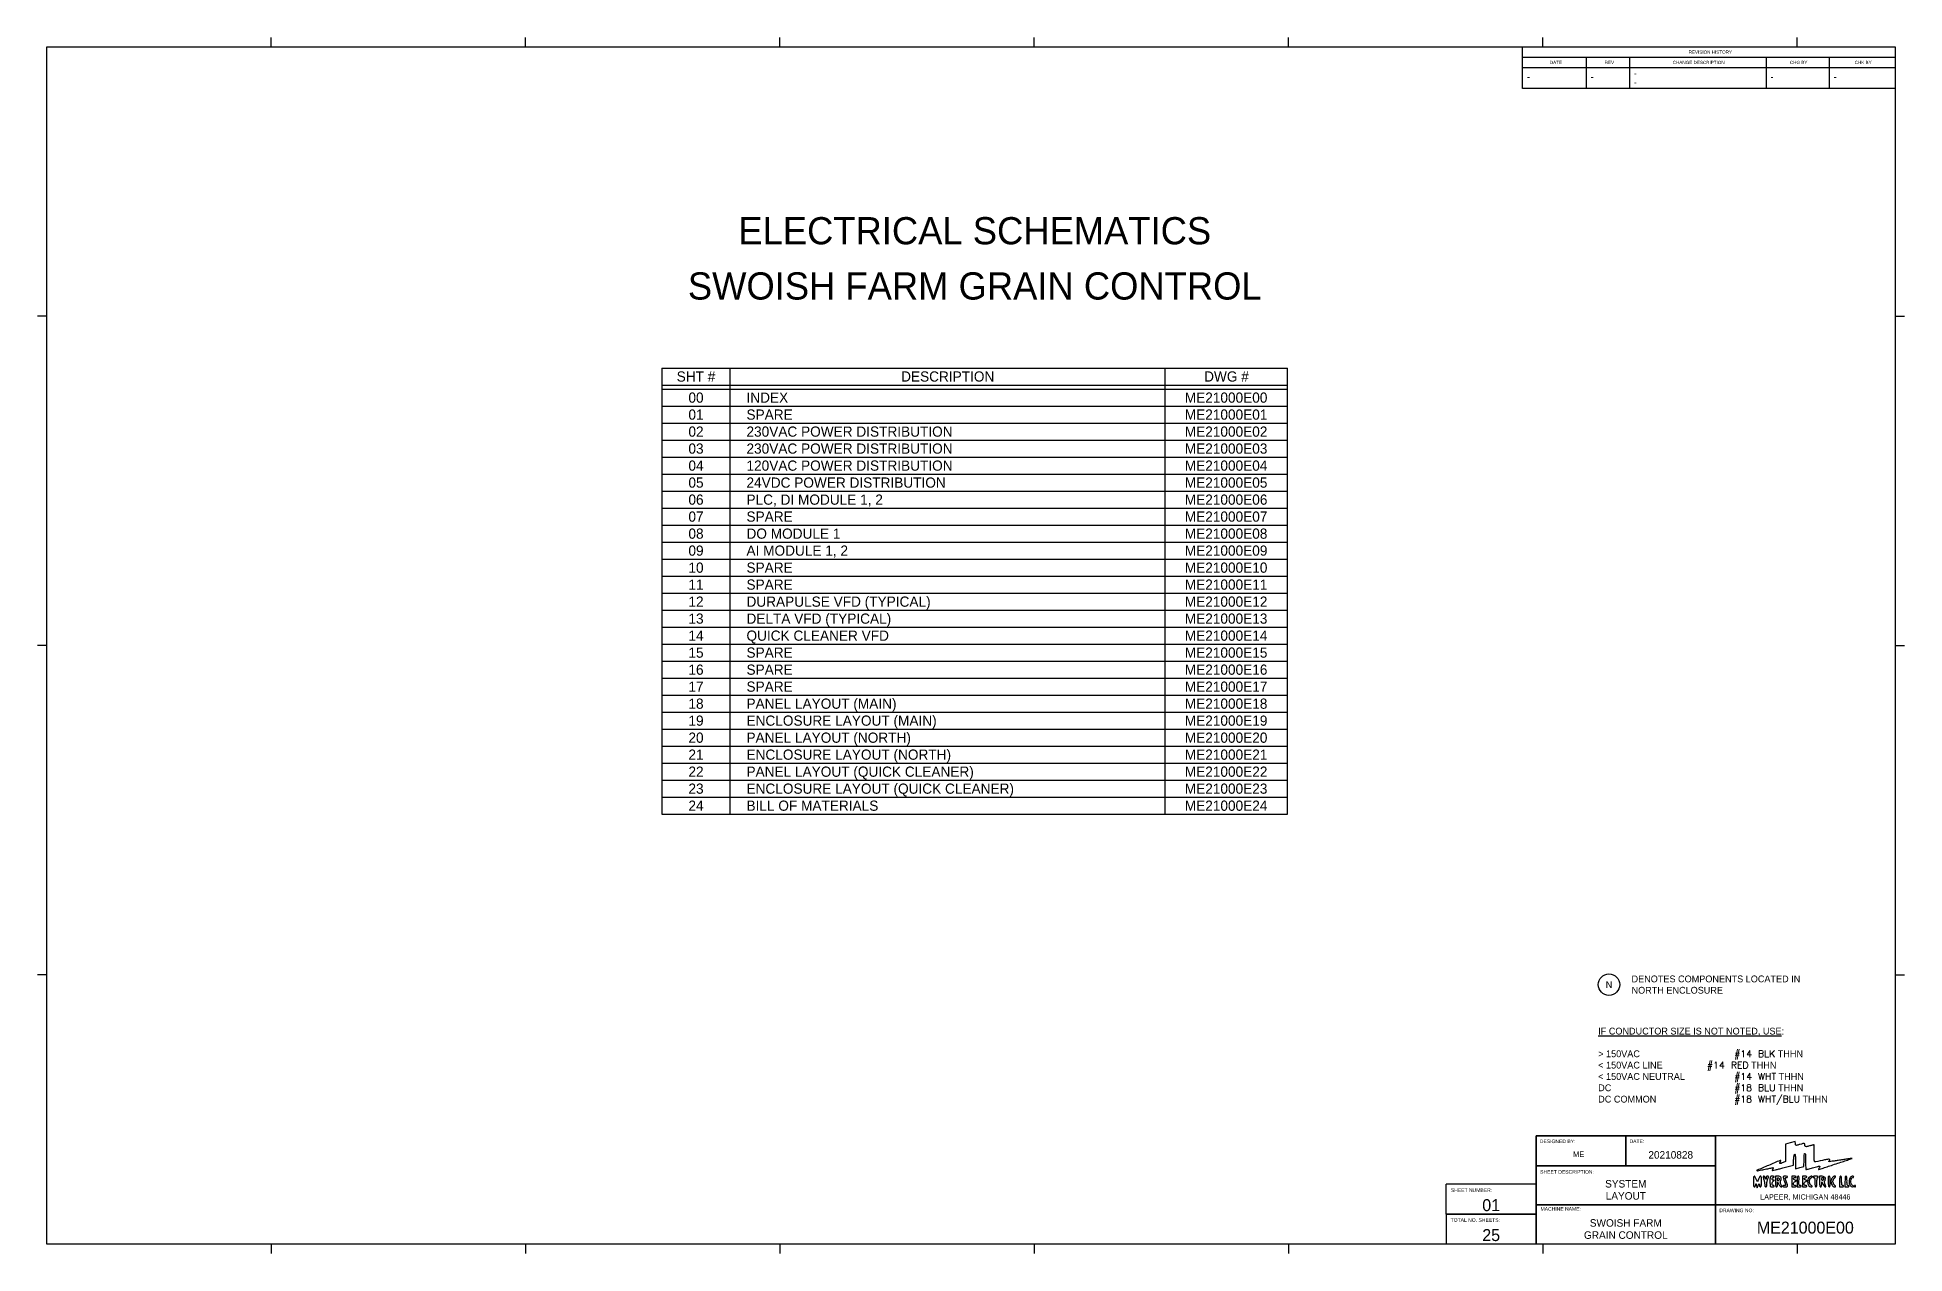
# Model space of a CAD drawing. Header units: inches. Extents: x -18.3 to 16, y 37.9 to 60.3.
import ezdxf
from ezdxf.enums import TextEntityAlignment as Align

# ---------------------------------------------------------------- set-up
doc = ezdxf.new("R2010")
doc.units = ezdxf.units.IN
doc.header["$MEASUREMENT"] = 0
doc.layers.add('ATTRIBUTE', color=3, linetype='Continuous')
doc.layers.add('TITLE BLOCK', color=8, linetype='Continuous')
doc.styles.add('Text Style48', font='arial.ttf')
doc.styles.add('Title Block', font='arial.ttf')

# ---------------------------------------------------------------- blocks, each defined once
blk = doc.blocks.new('*U7')
for points in [[(32.054, -20.144), (31.965, -20.168), (31.965, -20.327), (31.965, -20.486), (31.923, -20.504, -0.011575), (31.883, -20.519, -0.123232), (31.867, -20.521, -0.429207), (31.861, -20.514, -0.075017), (31.868, -20.496, 0.016852), (31.873, -20.486, 0.025956), (31.876, -20.477, 0.023649), (31.878, -20.469, 0.279589), (31.877, -20.467, 0.284075), (31.868, -20.465, 0.000271), (31.655, -20.556, 0.000261), (31.442, -20.646, 0.53109), (31.441, -20.652, 0.246522), (31.448, -20.654, 0.00061), (31.546, -20.636, 0.004193), (31.64, -20.618, 0.007465), (31.717, -20.601, -0.015975), (31.734, -20.598, -0.282061), (31.739, -20.6, -0.273563), (31.739, -20.605, -0.015249), (31.732, -20.62, 0.017165), (31.727, -20.631, 0.026009), (31.723, -20.64, 0.023795), (31.721, -20.647, 0.264845), (31.722, -20.65, 0.252928), (31.726, -20.651, 0.000628), (31.781, -20.638, 0.003645), (31.845, -20.622, 0.002235), (31.919, -20.603), (32.112, -20.552), (32.115, -20.455, -0.010367), (32.118, -20.412, -0.026178), (32.122, -20.381, -0.031698), (32.127, -20.36, -0.239908), (32.134, -20.352, -0.419857), (32.142, -20.356, -0.045779), (32.146, -20.378, -0.024307), (32.149, -20.416, -0.005069), (32.15, -20.483), (32.15, -20.618), (32.226, -20.596), (32.303, -20.575), (32.307, -20.456, -0.006157), (32.312, -20.343, -0.658537), (32.322, -20.339, -0.186335), (32.333, -20.365, -0.005262), (32.334, -20.485, 0.005914), (32.335, -20.541, 0.009837), (32.337, -20.589, 0.003836), (32.34, -20.629, 0.391449), (32.343, -20.632, 0.061218), (32.35, -20.631, 0.00131), (32.382, -20.623, 0.002999), (32.42, -20.613, 0.002016), (32.463, -20.601, -0.003186), (32.559, -20.576, -0.067949), (32.588, -20.572, -0.478278), (32.595, -20.581, -0.088254), (32.586, -20.603, 0.012281), (32.576, -20.619, 0.091596), (32.573, -20.627, 0.398502), (32.575, -20.63, 0.138134), (32.581, -20.63, -0.003563), (32.594, -20.626, -0.00004), (32.681, -20.598, -0.000124), (32.78, -20.565, -0.000081), (32.896, -20.527, 0.001179), (33.01, -20.49, 0.001986), (33.105, -20.458, 0.000178), (33.19, -20.429, 0.555583), (33.19, -20.428, 0.236023), (33.187, -20.427, 0.000327), (33.126, -20.435, 0.002563), (33.057, -20.446, 0.001565), (32.976, -20.459, -0.003318), (32.894, -20.471, -0.005578), (32.826, -20.48, -0.001265), (32.767, -20.488, -0.449485), (32.764, -20.485, -0.11724), (32.765, -20.481, -0.028143), (32.768, -20.475, -0.027379), (32.773, -20.469, -0.024139), (32.779, -20.463, 0.467866), (32.777, -20.449, 0.180834), (32.756, -20.443, 0.025752), (32.684, -20.455, 0.002782), (32.521, -20.491, -0.190393), (32.506, -20.489, -0.219476), (32.497, -20.476, -0.042404), (32.494, -20.444, -0.002122), (32.494, -20.337, 0.001799), (32.493, -20.276, 0.003005), (32.493, -20.224, 0.000364), (32.492, -20.179, 0.422075), (32.491, -20.178, 0.051145), (32.488, -20.178, 0.000352), (32.469, -20.183, 0.00137), (32.446, -20.189, 0.000875), (32.42, -20.196, -0.007336), (32.36, -20.211, -0.089549), (32.337, -20.212, -0.269745), (32.326, -20.204, -0.098452), (32.322, -20.184, 0.096414), (32.318, -20.163, 0.269666), (32.307, -20.155, 0.097854), (32.284, -20.156, 0.009273), (32.231, -20.171, -0.006091), (32.178, -20.187, -0.11754), (32.161, -20.187, -0.279731), (32.152, -20.179, -0.043108), (32.147, -20.155), (32.144, -20.12)], [(31.376, -20.853, 0.007316), (31.376, -20.903, 0.03703), (31.379, -20.931, 0.08138), (31.385, -20.946, 0.273713), (31.393, -20.951, 0.168316), (31.4, -20.949, 0.08124), (31.407, -20.942, 0.064959), (31.412, -20.931, 0.046944), (31.415, -20.918, -0.004779), (31.419, -20.895, -0.516008), (31.421, -20.894, -0.198593), (31.424, -20.897, -0.002061), (31.433, -20.927), (31.446, -20.97), (31.465, -20.927, -0.002235), (31.478, -20.897, -0.18041), (31.482, -20.894, -0.528171), (31.484, -20.895, -0.006158), (31.485, -20.918, 0.041084), (31.487, -20.932, 0.082191), (31.491, -20.943, 0.115162), (31.497, -20.949, 0.148642), (31.505, -20.951, 0.258593), (31.514, -20.946, 0.093584), (31.519, -20.932, 0.039364), (31.522, -20.905, 0.006994), (31.523, -20.853, 0.013793), (31.521, -20.779, 0.202366), (31.51, -20.756, 0.473475), (31.494, -20.759, 0.029852), (31.47, -20.807), (31.448, -20.859), (31.425, -20.807, 0.025807), (31.401, -20.761, 0.482182), (31.387, -20.759, 0.196031), (31.377, -20.78, 0.011101)], [(31.567, -20.819, -0.011228), (31.574, -20.847, -0.010219), (31.579, -20.875, -0.010287), (31.583, -20.9, -0.032245), (31.584, -20.918, 0.039687), (31.586, -20.932, 0.085127), (31.589, -20.943, 0.122098), (31.595, -20.949, 0.146572), (31.603, -20.951, 0.173501), (31.611, -20.948, 0.129272), (31.617, -20.94, 0.071071), (31.62, -20.926, 0.021401), (31.621, -20.904, -0.029143), (31.623, -20.882, -0.015863), (31.627, -20.855, -0.015759), (31.632, -20.828, -0.024047), (31.639, -20.806, 0.006971), (31.65, -20.774, 0.108397), (31.651, -20.762, 0.306008), (31.646, -20.757, 0.065683), (31.633, -20.755, 0.079521), (31.622, -20.757, 0.130985), (31.615, -20.762, 0.118265), (31.61, -20.77, 0.05793), (31.608, -20.783), (31.607, -20.81), (31.594, -20.783, 0.041935), (31.588, -20.772, 0.047128), (31.58, -20.763, 0.052891), (31.572, -20.757, 0.139403), (31.565, -20.755, 0.270303), (31.559, -20.759, 0.136249), (31.557, -20.768, 0.049563), (31.559, -20.786, 0.008812)], [(31.681, -20.795, 0.020019), (31.679, -20.815, 0.008766), (31.679, -20.841, 0.008659), (31.679, -20.868, 0.011456), (31.681, -20.894, 0.012553), (31.684, -20.929, 0.119947), (31.69, -20.943, 0.198295), (31.7, -20.95, 0.045204), (31.721, -20.951, 0.032751), (31.735, -20.951, 0.050337), (31.746, -20.948, 0.065043), (31.754, -20.944, 0.249719), (31.757, -20.939, 0.148195), (31.755, -20.934, 0.098894), (31.751, -20.93, 0.082425), (31.745, -20.928, 0.064853), (31.738, -20.927, -0.299278), (31.724, -20.918, -0.111821), (31.72, -20.894, -0.087579), (31.726, -20.866, -0.134363), (31.741, -20.846, 0.005777), (31.755, -20.835, 0.22845), (31.757, -20.832, 0.395521), (31.755, -20.83, 0.011517), (31.741, -20.829, -0.224035), (31.726, -20.822, -0.153467), (31.72, -20.804, -0.166632), (31.724, -20.787, -0.247969), (31.738, -20.779, 0.064853), (31.745, -20.779, 0.082425), (31.751, -20.776, 0.098894), (31.755, -20.772, 0.148195), (31.757, -20.767, 0.249255), (31.754, -20.762, 0.065248), (31.746, -20.758, 0.050468), (31.735, -20.756, 0.032852), (31.721, -20.755, 0.039619), (31.701, -20.756, 0.15851), (31.691, -20.762, 0.139501), (31.685, -20.773, 0.028245)], [(31.781, -20.853, 0.006994), (31.782, -20.905, 0.039364), (31.785, -20.932, 0.093584), (31.79, -20.946, 0.258593), (31.8, -20.951, 0.171382), (31.808, -20.949, 0.12597), (31.814, -20.941, 0.071752), (31.817, -20.927, 0.023085), (31.819, -20.905), (31.819, -20.859), (31.843, -20.905, 0.029092), (31.854, -20.923, 0.036571), (31.866, -20.938, 0.03977), (31.877, -20.948, 0.167418), (31.886, -20.951, 0.107056), (31.895, -20.95, 0.307114), (31.898, -20.945, 0.098199), (31.895, -20.935, 0.009507), (31.884, -20.912, -0.028488), (31.874, -20.89, -0.074064), (31.87, -20.872, -0.074591), (31.872, -20.855, -0.029202), (31.879, -20.832, 0.067378), (31.886, -20.797, 0.179306), (31.879, -20.774, 0.173835), (31.859, -20.759, 0.062714), (31.823, -20.755), (31.781, -20.755)], [(31.849, -20.81, -0.063462), (31.848, -20.819, -0.063483), (31.844, -20.828, -0.069477), (31.839, -20.834, -0.116646), (31.833, -20.838, -0.186684), (31.827, -20.838, -0.16323), (31.822, -20.833, -0.092267), (31.819, -20.824, -0.034783), (31.818, -20.81, -0.034783), (31.819, -20.797, -0.092267), (31.822, -20.787, -0.16323), (31.827, -20.783, -0.186684), (31.833, -20.783, -0.116646), (31.839, -20.786, -0.069477), (31.844, -20.793, -0.063483), (31.848, -20.801, -0.063462)], [(31.924, -20.764, 0.185345), (31.923, -20.771, 0.012116), (31.927, -20.791, 0.016298), (31.933, -20.814, 0.011366), (31.942, -20.841, -0.004936), (31.961, -20.896, -0.082876), (31.964, -20.915, -0.305016), (31.958, -20.924, -0.093948), (31.941, -20.927, 0.048028), (31.931, -20.928, 0.068025), (31.923, -20.93, 0.088204), (31.918, -20.934, 0.191087), (31.916, -20.939, 0.277684), (31.919, -20.944, 0.052312), (31.929, -20.948, 0.042582), (31.943, -20.951, 0.027026), (31.959, -20.951, 0.060806), (31.989, -20.948, 0.293992), (32, -20.936, 0.120504), (31.999, -20.912, 0.008947), (31.978, -20.849, -0.003873), (31.963, -20.803, -0.079133), (31.961, -20.788, -0.31512), (31.965, -20.782, -0.087652), (31.978, -20.779, 0.04941), (31.988, -20.779, 0.069405), (31.995, -20.776, 0.089576), (32, -20.772, 0.186826), (32.002, -20.767, 0.359992), (31.995, -20.758, 0.038107), (31.966, -20.755, 0.037892), (31.937, -20.756, 0.229395)], [(32.082, -20.853), (32.082, -20.951), (32.122, -20.951, 0.029145), (32.137, -20.951, 0.045523), (32.15, -20.948, 0.057272), (32.159, -20.944, 0.26699), (32.162, -20.939, 0.191087), (32.16, -20.934, 0.088204), (32.155, -20.93, 0.068025), (32.147, -20.928, 0.048028), (32.137, -20.927, -0.22988), (32.119, -20.918, -0.177271), (32.112, -20.897, -0.131929), (32.12, -20.87, -0.130712), (32.14, -20.852), (32.167, -20.837), (32.14, -20.827, -0.104724), (32.121, -20.815, -0.188258), (32.113, -20.799, -0.257133), (32.12, -20.785, -0.155961), (32.137, -20.779, 0.048028), (32.147, -20.779, 0.068025), (32.155, -20.776, 0.088204), (32.16, -20.772, 0.191087), (32.162, -20.767, 0.266956), (32.159, -20.762, 0.057262), (32.15, -20.758, 0.04552), (32.137, -20.756, 0.029145), (32.122, -20.755), (32.082, -20.755)], [(32.18, -20.853), (32.18, -20.951), (32.213, -20.951, 0.034237), (32.227, -20.951, 0.039166), (32.239, -20.948, 0.042873), (32.249, -20.944, 0.138974), (32.254, -20.939, 0.21303), (32.255, -20.935, 0.177792), (32.252, -20.93, 0.099774), (32.245, -20.928, 0.045834), (32.235, -20.927, -0.117317), (32.221, -20.923, -0.215978), (32.214, -20.914, -0.069512), (32.211, -20.894, -0.005651), (32.213, -20.841, 0.00763), (32.215, -20.795, 0.04558), (32.213, -20.772, 0.116497), (32.208, -20.759, 0.240237), (32.199, -20.755, 0.258373), (32.19, -20.76, 0.093426), (32.184, -20.774, 0.039346), (32.181, -20.802, 0.006998)], [(32.279, -20.853), (32.279, -20.951), (32.319, -20.951, 0.029145), (32.334, -20.951, 0.045523), (32.347, -20.948, 0.057272), (32.356, -20.944, 0.26699), (32.359, -20.939, 0.191087), (32.357, -20.934, 0.088204), (32.351, -20.93, 0.068025), (32.343, -20.928, 0.048028), (32.334, -20.927, -0.22988), (32.316, -20.918, -0.177271), (32.309, -20.897, -0.131929), (32.317, -20.87, -0.130712), (32.337, -20.852), (32.364, -20.837), (32.337, -20.827, -0.073774), (32.317, -20.817, -0.21909), (32.31, -20.804, -0.256412), (32.316, -20.791, -0.092814), (32.334, -20.783, 0.062734), (32.355, -20.775, 0.412254), (32.357, -20.765, 0.231771), (32.346, -20.757, 0.040045), (32.319, -20.755), (32.279, -20.755)], [(32.395, -20.779, 0.157965), (32.373, -20.824, 0.093693), (32.375, -20.883, 0.104867), (32.397, -20.933, 0.238867), (32.433, -20.951, 0.067597), (32.45, -20.949, 0.342889), (32.456, -20.942, 0.213846), (32.451, -20.931, 0.037361), (32.432, -20.917, -0.080305), (32.421, -20.907, -0.081907), (32.413, -20.894, -0.063489), (32.409, -20.877, -0.027883), (32.408, -20.853, -0.027883), (32.409, -20.829, -0.063489), (32.413, -20.812, -0.081907), (32.421, -20.799, -0.080305), (32.432, -20.789, 0.025323), (32.442, -20.782, 0.03201), (32.45, -20.775, 0.033519), (32.455, -20.769, 0.163755), (32.457, -20.764, 0.339728), (32.451, -20.756, 0.126675), (32.435, -20.756, 0.075222), (32.414, -20.765, 0.060543)], [(32.469, -20.767, 0.148195), (32.471, -20.772, 0.098894), (32.475, -20.776, 0.082425), (32.481, -20.779, 0.064853), (32.488, -20.779, -0.241448), (32.497, -20.784, -0.103378), (32.502, -20.797, -0.044348), (32.505, -20.821, -0.008455), (32.506, -20.865, 0.008455), (32.507, -20.91, 0.044348), (32.51, -20.934, 0.103378), (32.515, -20.947, 0.241448), (32.524, -20.951, 0.241448), (32.533, -20.947, 0.103378), (32.539, -20.934, 0.044348), (32.542, -20.91, 0.008455), (32.543, -20.865, -0.01259), (32.544, -20.832, -0.022889), (32.546, -20.804, -0.020168), (32.55, -20.783, -0.350432), (32.555, -20.779, 0.099038), (32.56, -20.779, 0.097945), (32.564, -20.776, 0.097945), (32.566, -20.772, 0.099038), (32.567, -20.767, 0.295869), (32.564, -20.762, 0.04382), (32.553, -20.758, 0.037669), (32.537, -20.756, 0.023598), (32.518, -20.755, 0.023598), (32.499, -20.756, 0.037669), (32.484, -20.758, 0.04382), (32.472, -20.762, 0.295869)], [(32.592, -20.852, 0.00721), (32.593, -20.903, 0.036993), (32.596, -20.931, 0.081942), (32.601, -20.946, 0.273266), (32.61, -20.951, 0.189289), (32.618, -20.948, 0.095755), (32.624, -20.94, 0.061849), (32.629, -20.925, 0.026537), (32.631, -20.905), (32.635, -20.859), (32.659, -20.905, 0.032145), (32.682, -20.944, 0.245611), (32.7, -20.953, 0.484084), (32.708, -20.943, 0.042423), (32.696, -20.906, -0.020374), (32.687, -20.881, -0.065919), (32.684, -20.863, -0.085082), (32.685, -20.848, -0.050766), (32.692, -20.831, 0.105404), (32.7, -20.803, 0.180604), (32.694, -20.781, 0.147367), (32.672, -20.765, 0.064415), (32.637, -20.757), (32.592, -20.753)], [(32.664, -20.807, -0.041303), (32.661, -20.818, -0.056112), (32.657, -20.827, -0.069458), (32.652, -20.833, -0.193098), (32.647, -20.835, -0.193098), (32.642, -20.833, -0.069458), (32.637, -20.827, -0.056112), (32.633, -20.818, -0.041303), (32.631, -20.807, -0.04615), (32.63, -20.795, -0.12236), (32.633, -20.786, -0.161672), (32.639, -20.781, -0.100145), (32.647, -20.779, -0.100145), (32.656, -20.781, -0.161672), (32.662, -20.786, -0.12236), (32.664, -20.795, -0.04615)], [(32.75, -20.853, 0.008462), (32.752, -20.9, 0.032832), (32.756, -20.929, 0.057973), (32.762, -20.946, 0.291159), (32.77, -20.951, 0.293716), (32.778, -20.946, 0.065472), (32.783, -20.93, 0.03385), (32.786, -20.902, 0.007802), (32.787, -20.853, 0.006304), (32.786, -20.799, 0.045192), (32.783, -20.773, 0.124489), (32.777, -20.76, 0.220503), (32.766, -20.755, 0.218721), (32.756, -20.76, 0.136927), (32.75, -20.772, 0.046094), (32.748, -20.798, 0.005761)], [(32.843, -20.764, 0.094659), (32.828, -20.779, 0.041125), (32.814, -20.803, 0.040818), (32.804, -20.829, 0.069353), (32.801, -20.853, 0.081353), (32.806, -20.885, 0.058894), (32.822, -20.918, 0.062991), (32.842, -20.943, 0.192104), (32.863, -20.951, 0.039041), (32.881, -20.95, 0.371636), (32.885, -20.945, 0.182794), (32.882, -20.935, 0.013412), (32.862, -20.915, -0.061571), (32.853, -20.902, -0.039751), (32.845, -20.886, -0.039427), (32.84, -20.869, -0.055778), (32.838, -20.853, -0.055778), (32.84, -20.837, -0.039427), (32.845, -20.82, -0.039751), (32.853, -20.804, -0.061571), (32.862, -20.792, 0.01161), (32.872, -20.782, 0.016057), (32.88, -20.773, 0.012597), (32.886, -20.765, 0.157369), (32.887, -20.761, 0.356709), (32.883, -20.756, 0.068557), (32.871, -20.755, 0.056583), (32.855, -20.758, 0.072396)], [(32.961, -20.853), (32.961, -20.951), (32.997, -20.951, 0.031626), (33.012, -20.951, 0.048861), (33.023, -20.948, 0.06271), (33.032, -20.944, 0.254951), (33.034, -20.939, 0.148195), (33.033, -20.934, 0.098894), (33.029, -20.93, 0.082425), (33.023, -20.928, 0.064853), (33.016, -20.927, -0.241448), (33.007, -20.922, -0.103378), (33.001, -20.909, -0.044348), (32.998, -20.885, -0.008455), (32.997, -20.841, 0.008455), (32.997, -20.796, 0.044348), (32.994, -20.772, 0.103378), (32.988, -20.76, 0.241448), (32.979, -20.755, 0.258593), (32.97, -20.76, 0.093584), (32.964, -20.774, 0.039364), (32.961, -20.802, 0.006994)], [(33.059, -20.853), (33.059, -20.951), (33.096, -20.951, 0.031626), (33.11, -20.951, 0.048861), (33.122, -20.948, 0.06271), (33.13, -20.944, 0.254951), (33.133, -20.939, 0.148195), (33.131, -20.934, 0.098894), (33.127, -20.93, 0.082425), (33.121, -20.928, 0.064853), (33.114, -20.927, -0.241448), (33.105, -20.922, -0.103378), (33.099, -20.909, -0.044348), (33.096, -20.885, -0.008455), (33.096, -20.841, 0.008455), (33.095, -20.796, 0.044348), (33.092, -20.772, 0.103378), (33.086, -20.76, 0.241448), (33.077, -20.755, 0.258593), (33.068, -20.76, 0.093584), (33.063, -20.774, 0.039364), (33.06, -20.802, 0.006994)], [(33.152, -20.782, 0.126643), (33.134, -20.83, 0.08921), (33.138, -20.888, 0.103093), (33.16, -20.935, 0.231798), (33.195, -20.951, 0.067597), (33.212, -20.949, 0.342889), (33.218, -20.942, 0.213846), (33.213, -20.931, 0.037361), (33.194, -20.917, -0.194574), (33.173, -20.889, -0.074599), (33.169, -20.84, -0.083057), (33.179, -20.795, -0.305325), (33.201, -20.779, 0.070083), (33.208, -20.779, 0.085896), (33.214, -20.776, 0.100138), (33.217, -20.772, 0.138107), (33.219, -20.767, 0.324907), (33.211, -20.757, 0.134586), (33.192, -20.756, 0.087499), (33.169, -20.765, 0.097748)], [(33.231, -20.939, 0.099038), (33.232, -20.944, 0.097945), (33.234, -20.948, 0.097945), (33.238, -20.951, 0.099038), (33.243, -20.951, 0.099038), (33.248, -20.951, 0.097945), (33.252, -20.948, 0.097945), (33.255, -20.944, 0.099038), (33.255, -20.939, 0.099038), (33.255, -20.934, 0.097945), (33.252, -20.93, 0.097945), (33.248, -20.928, 0.099038), (33.243, -20.927, 0.099038), (33.238, -20.928, 0.097945), (33.234, -20.93, 0.097945), (33.232, -20.934, 0.099038)]]:
    blk.add_lwpolyline(points, format="xyb", close=True)
at = {"layer": 'TITLE BLOCK'}
for p, q in [((0, -22.002), (0, 0)), ((0, 0), (33.98, 0)), ((4.125, 0), (4.125, 0.176)), ((8.801, 0), (8.801, 0.176)), ((13.476, 0), (13.476, 0.176)), ((18.152, 0), (18.152, 0.176)), ((22.827, 0), (22.827, 0.176)), ((27.131, -0.763), (27.131, 0)), ((27.503, 0), (27.503, 0.176)), ((32.178, 0), (32.178, 0.176)), ((33.98, 0), (33.98, -22.002)), ((27.131, -0.19), (28.303, -0.19)), ((27.136, 0), (33.98, 0)), ((28.303, -0.19), (28.303, -0.38)), ((28.303, -0.19), (29.095, -0.19)), ((28.303, -0.19), (28.303, -0.38)), ((29.095, -0.19), (29.095, -0.38)), ((29.095, -0.19), (31.608, -0.19)), ((29.095, -0.19), (29.095, -0.38)), ((31.608, -0.19), (31.608, -0.38)), ((31.608, -0.19), (32.77, -0.19)), ((31.608, -0.19), (31.608, -0.38)), ((32.77, -0.19), (32.77, -0.38)), ((32.77, -0.19), (33.98, -0.19)), ((32.77, -0.19), (32.77, -0.38)), ((33.98, 0), (33.98, -0.763)), ((27.131, -0.38), (28.303, -0.38)), ((28.303, -0.38), (28.303, -0.763)), ((28.303, -0.38), (29.095, -0.38)), ((28.303, -0.38), (28.303, -0.763)), ((29.095, -0.38), (29.095, -0.763)), ((29.095, -0.38), (31.608, -0.38)), ((29.095, -0.38), (29.095, -0.763)), ((31.608, -0.38), (31.608, -0.763)), ((31.608, -0.38), (32.77, -0.38)), ((31.608, -0.38), (31.608, -0.763)), ((32.77, -0.38), (32.77, -0.763)), ((32.77, -0.38), (33.98, -0.38)), ((32.77, -0.38), (32.77, -0.763)), ((33.98, -0.763), (27.131, -0.763)), ((0, -4.951), (-0.176, -4.951)), ((33.98, -4.951), (34.156, -4.951)), ((0, -11.001), (-0.176, -11.001)), ((33.98, -11.001), (34.156, -11.001)), ((0, -17.052), (-0.176, -17.052)), ((33.98, -17.052), (34.156, -17.052)), ((33.98, -20.012), (30.68, -20.012)), ((27.379, -20.902), (25.729, -20.902)), ((25.729, -21.452), (25.729, -20.902)), ((25.729, -21.452), (25.729, -22.002)), ((33.98, -22.002), (0, -22.002)), ((4.125, -22.002), (4.125, -22.178)), ((8.801, -22.002), (8.801, -22.178)), ((13.476, -22.002), (13.476, -22.178)), ((18.152, -22.002), (18.152, -22.178)), ((22.827, -22.002), (22.827, -22.178)), ((27.503, -22.002), (27.503, -22.178)), ((32.178, -22.002), (32.178, -22.178))]:
    blk.add_line(p, q, dxfattribs=at)
at = {"layer": 'TITLE BLOCK', "linetype": 'Continuous', "lineweight": 35}
for p, q in [((27.379, -22.002), (27.379, -20.012)), ((27.379, -20.012), (30.68, -20.012)), ((29.029, -20.012), (29.029, -20.562)), ((30.68, -22.002), (30.68, -20.012)), ((27.379, -20.562), (30.68, -20.562)), ((27.379, -21.282), (30.68, -21.282)), ((30.68, -21.282), (33.98, -21.282)), ((25.729, -21.452), (27.379, -21.452))]:
    blk.add_line(p, q, dxfattribs=at)
blk.add_text('LAPEER, MICHIGAN 48446', height=0.09563).set_placement((32.33, -21.136), align=Align.MIDDLE_CENTER)
at = {"layer": 'ATTRIBUTE'}
for p in [(27.212, -0.61), (28.384, -0.61), (29.176, -0.546), (29.176, -0.71), (31.689, -0.61), (32.851, -0.61)]:
    blk.add_text('-', height=0.125, dxfattribs=at).set_placement(p)
blk.add_text('ME', height=0.1031, dxfattribs=at).set_placement((28.162, -20.352), align=Align.MIDDLE_CENTER)
for tag, height, p in [('DESDATE', 0.138, (29.855, -20.363)), ('DESCRIPTION1', 0.138, (29.029, -20.894)), ('SHEET', 0.22, (26.554, -21.287)), ('DESCRIPTION2', 0.138, (29.029, -21.117)), ('MACHNAME1', 0.138, (29.029, -21.614)), ('DRAWINGNUM', 0.22, (32.33, -21.7)), ('MACHNAME2', 0.138, (29.029, -21.837))]:
    blk.add_attdef(tag, text='', height=height, dxfattribs=at).set_placement(p, align=Align.MIDDLE)
blk.add_attdef('TOTAL', text='', height=0.22, dxfattribs=at).set_placement((26.554, -21.837), align=Align.MIDDLE_CENTER)
at = {"layer": 'TITLE BLOCK'}
for s, insert, char_height, attachment_point, style in [('DATE', (27.632, -0.315), 0.06, 7, 'Text Style48'), ('REV', (28.641, -0.315), 0.06, 7, 'Text Style48'), ('CHANGE DESCRIPTION', (29.892, -0.316), 0.06, 7, 'Text Style48'), ('REVISION HISTORY', (30.185, -0.126), 0.06, 7, 'Text Style48'), ('CHG BY', (32.046, -0.316), 0.06, 7, 'Text Style48'), ('CHK BY', (33.237, -0.316), 0.06, 7, 'Text Style48'), ('DESIGNED BY:', (27.448, -20.081), 0.06601, 1, 'Title Block'), ('DATE:', (29.098, -20.081), 0.066, 1, 'Title Block'), ('SHEET DESCRIPTION:', (27.454, -20.643), 0.06601, 1, 'Title Block'), ('SHEET NUMBER:', (25.813, -20.978), 0.06601, 1, 'Title Block'), ('TOTAL NO. SHEETS:', (25.808, -21.528), 0.06601, 1, 'Title Block'), ('MACHINE NAME:', (27.461, -21.324), 0.06601, 1, 'Title Block')]:
    blk.add_mtext(s, dxfattribs=dict(at, insert=insert, char_height=char_height, attachment_point=attachment_point, style=style))
at = {"layer": 'TITLE BLOCK', "insert": (30.748, -21.351), "char_height": 0.06601, "width": 0.63532, "attachment_point": 1, "style": 'Title Block'}
blk.add_mtext('DRAWING NO:', dxfattribs=at)
blk = doc.blocks.new('NORTH_CABINET')
at = {"linetype": 'Continuous'}
blk.add_circle((0, 0), 0.198, dxfattribs=at)
blk.add_text('N', height=0.125, dxfattribs=at).set_placement((0, 0), align=Align.MIDDLE)

msp = doc.modelspace()

# ---------------------------------------------------------------- linework, layer by layer
for p, q in [((-6.819, 54.224), (4.687, 54.224)), ((-6.819, 54.224), (-6.819, 46.024)), ((-6.819, 53.911), (4.687, 53.911)), ((-5.563, 46.024), (-5.563, 54.224)), ((2.437, 46.024), (2.437, 54.224)), ((4.687, 46.024), (4.687, 54.224)), ((-6.819, 53.836), (4.687, 53.836)), ((-6.819, 53.524), (4.687, 53.524)), ((-6.819, 53.211), (4.687, 53.211)), ((-6.819, 52.899), (4.687, 52.899)), ((-6.819, 52.899), (4.687, 52.899)), ((-6.819, 52.586), (4.687, 52.586)), ((-6.819, 52.586), (4.687, 52.586)), ((-6.819, 52.586), (4.687, 52.586)), ((-6.819, 52.274), (4.687, 52.274)), ((-6.819, 52.274), (4.687, 52.274)), ((-6.819, 52.274), (4.687, 52.274)), ((-6.819, 51.961), (4.687, 51.961)), ((-6.819, 51.961), (4.687, 51.961)), ((-6.819, 51.961), (4.687, 51.961)), ((-6.819, 51.649), (4.687, 51.649)), ((-6.819, 51.649), (4.687, 51.649)), ((-6.819, 51.649), (4.687, 51.649)), ((-6.819, 51.336), (4.687, 51.336)), ((-6.819, 51.336), (4.687, 51.336)), ((-6.819, 51.024), (4.687, 51.024)), ((-6.819, 50.711), (4.687, 50.711)), ((-6.819, 50.399), (4.687, 50.399)), ((-6.819, 50.086), (4.687, 50.086)), ((-6.819, 49.774), (4.687, 49.774)), ((-6.819, 49.461), (4.687, 49.461)), ((-6.819, 49.149), (4.687, 49.149)), ((-6.819, 48.836), (4.687, 48.836)), ((-6.819, 48.524), (4.687, 48.524)), ((-6.819, 48.211), (4.687, 48.211)), ((-6.819, 47.899), (4.687, 47.899)), ((-6.819, 47.899), (4.687, 47.899)), ((-6.819, 47.586), (4.687, 47.586)), ((-6.819, 47.274), (4.687, 47.274)), ((-6.819, 47.274), (4.687, 47.274)), ((-6.819, 47.274), (4.687, 47.274)), ((-6.819, 46.961), (4.687, 46.961)), ((-6.819, 46.649), (4.687, 46.649)), ((-6.819, 46.649), (4.687, 46.649)), ((-6.819, 46.649), (4.687, 46.649)), ((-6.819, 46.649), (4.687, 46.649)), ((-6.819, 46.336), (4.687, 46.336)), ((-6.819, 46.024), (4.687, 46.024))]:
    msp.add_line(p, q)

# ---------------------------------------------------------------- block references
msp.add_blockref('*U7', (-18.125, 60.125)).add_auto_attribs({'DRAWINGNUM': 'ME21000E00', 'SHEET': '01', 'TOTAL': '25', 'DESCRIPTION1': 'SYSTEM', 'DESCRIPTION2': 'LAYOUT', 'MACHNAME1': 'SWOISH FARM', 'MACHNAME2': 'GRAIN CONTROL', 'DESDATE': '20210828'})
msp.add_blockref('NORTH_CABINET', (10.595, 42.891))

# ---------------------------------------------------------------- texts
for s, height, p in [('ELECTRICAL SCHEMATICS', 0.5, (-1.066, 56.747)), ('SWOISH FARM GRAIN CONTROL', 0.5, (-1.066, 55.732)), ('SHT #', 0.1875, (-6.191, 54.068)), ('DESCRIPTION', 0.1875, (-1.563, 54.068)), ('DWG #', 0.1875, (3.562, 54.068)), ('00', 0.1875, (-6.191, 53.68)), ('ME21000E00', 0.1875, (3.555, 53.68)), ('01', 0.1875, (-6.191, 53.368)), ('ME21000E01', 0.1875, (3.555, 53.368)), ('02', 0.1875, (-6.191, 53.055)), ('ME21000E02', 0.1875, (3.555, 53.055)), ('03', 0.1875, (-6.191, 52.743)), ('ME21000E03', 0.1875, (3.555, 52.743)), ('04', 0.1875, (-6.191, 52.43)), ('05', 0.1875, (-6.191, 52.118)), ('ME21000E04', 0.1875, (3.555, 52.43)), ('ME21000E05', 0.1875, (3.555, 52.118)), ('06', 0.1875, (-6.191, 51.805)), ('ME21000E06', 0.1875, (3.555, 51.805)), ('07', 0.1875, (-6.191, 51.493)), ('ME21000E07', 0.1875, (3.555, 51.493)), ('08', 0.1875, (-6.191, 51.18)), ('ME21000E08', 0.1875, (3.555, 51.18)), ('09', 0.1875, (-6.191, 50.868)), ('ME21000E09', 0.1875, (3.555, 50.868)), ('10', 0.1875, (-6.191, 50.555)), ('ME21000E10', 0.1875, (3.555, 50.555)), ('11', 0.1875, (-6.191, 50.243)), ('ME21000E11', 0.1875, (3.555, 50.243)), ('12', 0.1875, (-6.191, 49.93)), ('ME21000E12', 0.1875, (3.555, 49.93)), ('13', 0.1875, (-6.191, 49.618)), ('ME21000E13', 0.1875, (3.555, 49.618)), ('14', 0.1875, (-6.191, 49.305)), ('ME21000E14', 0.1875, (3.555, 49.305)), ('15', 0.1875, (-6.191, 48.993)), ('16', 0.1875, (-6.191, 48.68)), ('ME21000E15', 0.1875, (3.555, 48.993)), ('ME21000E16', 0.1875, (3.555, 48.68)), ('17', 0.1875, (-6.191, 48.368)), ('ME21000E17', 0.1875, (3.555, 48.368)), ('18', 0.1875, (-6.191, 48.055)), ('ME21000E18', 0.1875, (3.555, 48.055)), ('19', 0.1875, (-6.191, 47.743)), ('ME21000E19', 0.1875, (3.555, 47.743)), ('20', 0.1875, (-6.191, 47.43)), ('ME21000E20', 0.1875, (3.555, 47.43)), ('21', 0.1875, (-6.191, 47.118)), ('ME21000E21', 0.1875, (3.555, 47.118)), ('22', 0.1875, (-6.191, 46.805)), ('ME21000E22', 0.1875, (3.555, 46.805)), ('23', 0.1875, (-6.191, 46.493)), ('ME21000E23', 0.1875, (3.555, 46.493)), ('24', 0.1875, (-6.191, 46.18)), ('ME21000E24', 0.1875, (3.555, 46.18))]:
    msp.add_text(s, height=height).set_placement(p, align=Align.MIDDLE_CENTER)
for s, p in [('INDEX', (-5.263, 53.68)), ('SPARE', (-5.263, 53.368)), ('230VAC POWER DISTRIBUTION', (-5.263, 53.055)), ('230VAC POWER DISTRIBUTION', (-5.263, 52.743)), ('24VDC POWER DISTRIBUTION', (-5.263, 52.118)), ('120VAC POWER DISTRIBUTION', (-5.263, 52.43)), ('PLC, DI MODULE 1, 2', (-5.263, 51.805)), ('SPARE', (-5.263, 51.493)), ('DO MODULE 1', (-5.263, 51.18)), ('AI MODULE 1, 2', (-5.263, 50.868)), ('SPARE', (-5.263, 50.555)), ('SPARE', (-5.263, 50.243)), ('DURAPULSE VFD (TYPICAL)', (-5.263, 49.93)), ('DELTA VFD (TYPICAL)', (-5.263, 49.618)), ('QUICK CLEANER VFD', (-5.263, 49.305)), ('SPARE', (-5.263, 48.993)), ('SPARE', (-5.263, 48.68)), ('SPARE', (-5.263, 48.368)), ('PANEL LAYOUT (MAIN)', (-5.263, 48.055)), ('ENCLOSURE LAYOUT (MAIN)', (-5.263, 47.743)), ('PANEL LAYOUT (NORTH)', (-5.263, 47.43)), ('ENCLOSURE LAYOUT (NORTH)', (-5.263, 47.118)), ('PANEL LAYOUT (QUICK CLEANER)', (-5.263, 46.805)), ('ENCLOSURE LAYOUT (QUICK CLEANER)', (-5.263, 46.493)), ('BILL OF MATERIALS', (-5.263, 46.18))]:
    msp.add_text(s, height=0.1875).set_placement(p, align=Align.MIDDLE_LEFT)
at = {"insert": (11.01, 42.891), "char_height": 0.125, "width": 3.19975, "attachment_point": 4}
msp.add_mtext('\\A1;DENOTES COMPONENTS LOCATED IN NORTH ENCLOSURE', dxfattribs=at)
at = {"linetype": 'Continuous', "insert": (10.397, 42.099), "char_height": 0.125, "width": 5.15095, "attachment_point": 1}
msp.add_mtext('\\pt3.37486;{\\LIF CONDUCTOR SIZE IS NOT NOTED, USE}:\\P\\ptz;\\P> 150VAC^I^I^I^I{\\Ftxt.shx|c1;#14 BLK} THHN{\\Ftxt.shx|c1;\\P}< 150VAC LINE^I^I{\\Ftxt.shx|c1;#14 RED} THHN{\\Ftxt.shx|c1;\\P}< 150VAC NEUTRAL^I^I{\\Ftxt.shx|c1;#14 WHT} THHN\\PDC^I^I^I^I^I{\\Ftxt.shx|c1;#18 BLU} THHN\\PDC COMMON^I^I^I{\\Ftxt.shx|c1;#18 WHT/BLU} THHN', dxfattribs=at)

doc.saveas('drawing.dxf')
